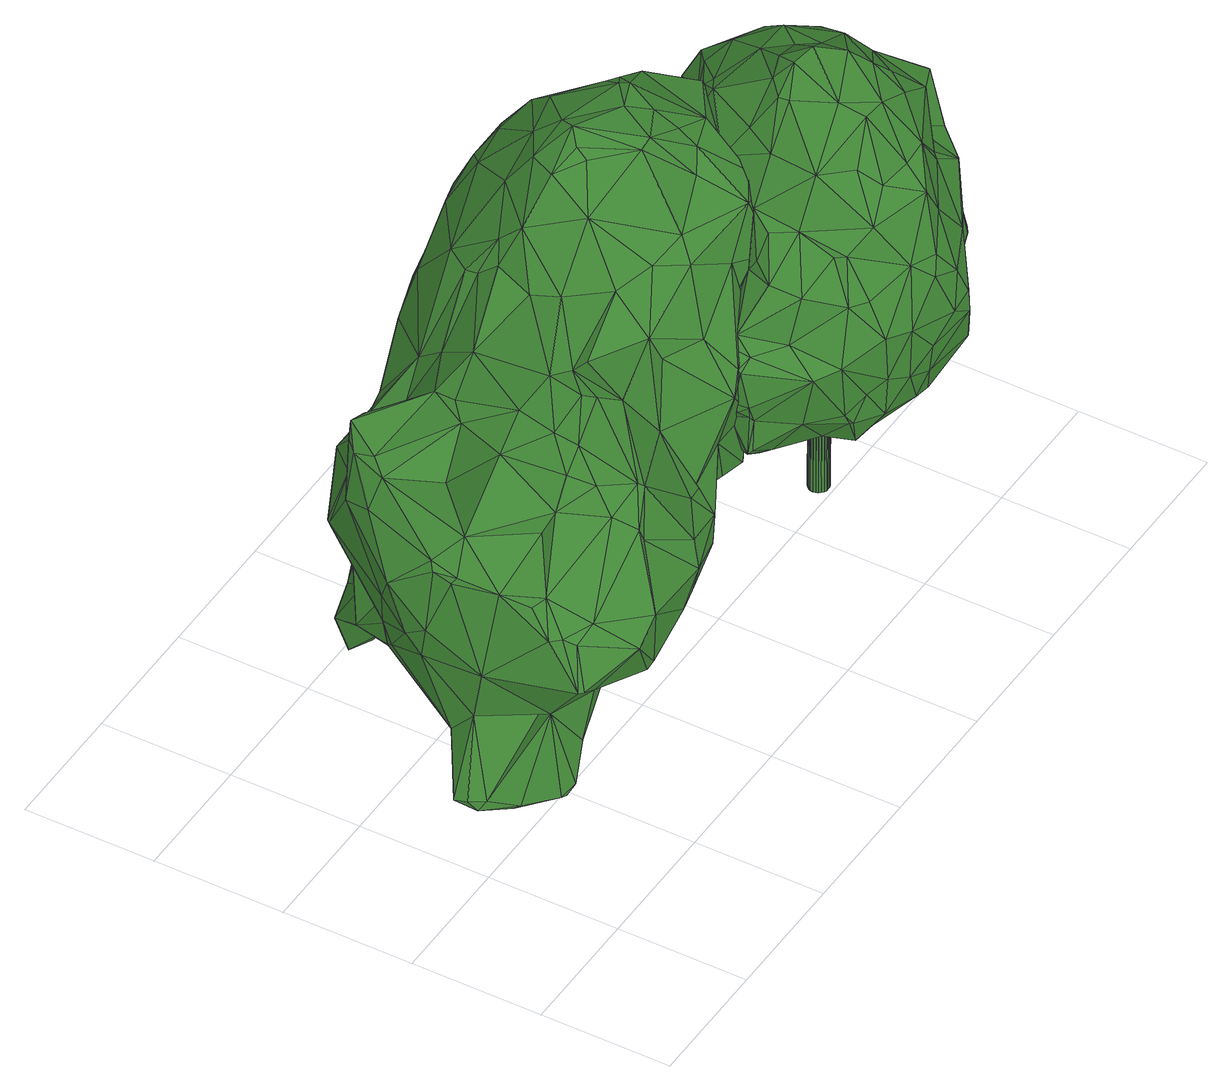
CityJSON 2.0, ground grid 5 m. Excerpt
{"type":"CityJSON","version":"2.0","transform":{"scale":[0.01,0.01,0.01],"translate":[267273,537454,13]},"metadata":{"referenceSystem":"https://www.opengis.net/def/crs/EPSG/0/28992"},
"CityObjects":{
"tree1":{"type":"SolitaryVegetationObject","attributes":{"gtid":140,"crown_width_m":17.25,"crown_median_z":22.08,"crown_r50_m":0.359,"crown_porosity":0.869,"trunk_H_m":9.02,"trunk_DBH_m":1.07,"trunk_radius_m":0.535,"trunk_base_height_m":13.06,"original_gtid":"140"},"geometry":[{"type":"Solid","lod":"3","boundaries":[[[[0,1,2]],[[3,2,4]],[[5,6,7]],[[8,9,10]],[[11,12,13]],[[14,15,16]],[[17,18,19]],[[20,19,18]],[[21,22,23]],[[24,22,21]],[[25,17,26]],[[27,28,29]],[[30,31,32]],[[4,1,33]],[[34,33,1]],[[35,15,14]],[[36,37,38]],[[39,40,41]],[[42,43,44]],[[45,46,47]],[[48,49,46]],[[50,51,52]],[[53,54,55]],[[56,57,58]],[[56,58,59]],[[33,54,53]],[[60,42,44]],[[61,62,63]],[[64,65,66]],[[67,31,30]],[[23,22,68]],[[32,19,20]],[[69,70,13]],[[71,72,73]],[[74,75,76]],[[77,78,79]],[[80,81,11]],[[82,83,84]],[[85,86,52]],[[85,87,86]],[[88,89,90]],[[91,92,15]],[[93,94,95]],[[96,97,76]],[[98,99,100]],[[101,102,103]],[[104,105,106]],[[87,50,86]],[[107,108,100]],[[92,91,109]],[[110,58,30]],[[59,111,56]],[[112,113,114]],[[115,10,116]],[[116,10,9]],[[117,118,105]],[[75,74,115]],[[119,120,121]],[[122,123,124]],[[125,30,20]],[[126,48,127]],[[75,115,116]],[[104,128,129]],[[80,96,75]],[[130,131,27]],[[132,131,130]],[[133,134,135]],[[102,136,137]],[[132,99,131]],[[138,139,140]],[[96,141,97]],[[48,142,49]],[[143,144,145]],[[143,145,146]],[[147,148,85]],[[124,149,122]],[[150,51,50]],[[151,23,42]],[[152,153,154]],[[50,52,86]],[[155,61,156]],[[157,158,159]],[[19,32,160]],[[161,124,123]],[[52,162,85]],[[163,160,32]],[[164,82,165]],[[166,167,37]],[[11,96,80]],[[168,38,169]],[[168,169,170]],[[171,172,173]],[[171,173,112]],[[38,168,174]],[[175,141,70]],[[158,146,176]],[[177,178,179]],[[177,180,178]],[[103,181,182]],[[183,71,184]],[[13,141,96]],[[11,13,96]],[[123,185,108]],[[15,186,16]],[[187,188,189]],[[184,188,187]],[[175,97,141]],[[185,122,101]],[[103,185,101]],[[190,117,191]],[[70,141,13]],[[123,122,185]],[[85,192,87]],[[175,192,97]],[[135,24,21]],[[100,132,107]],[[130,107,132]],[[76,75,96]],[[152,27,153]],[[76,192,74]],[[192,193,74]],[[194,112,114]],[[191,117,195]],[[108,185,182]],[[196,197,198]],[[97,192,76]],[[48,118,127]],[[57,30,58]],[[8,161,199]],[[26,17,55]],[[200,190,201]],[[44,53,60]],[[17,60,53]],[[202,191,203]],[[98,198,99]],[[147,136,102]],[[43,204,44]],[[205,204,43]],[[188,184,206]],[[64,0,207]],[[208,109,209]],[[203,191,195]],[[210,40,161]],[[17,53,55]],[[211,194,212]],[[14,213,25]],[[60,214,42]],[[123,108,107]],[[215,216,217]],[[215,217,218]],[[207,219,220]],[[218,220,219]],[[54,221,55]],[[163,214,160]],[[174,168,222]],[[156,223,155]],[[224,216,215]],[[160,214,19]],[[23,6,43]],[[42,23,43]],[[125,20,225]],[[66,226,227]],[[228,71,73]],[[18,25,213]],[[205,33,204]],[[30,32,20]],[[128,203,129]],[[65,226,66]],[[30,125,110]],[[215,5,224]],[[116,81,75]],[[100,99,132]],[[229,150,50]],[[170,150,229]],[[169,150,170]],[[63,230,231]],[[199,9,8]],[[65,64,230]],[[6,5,205]],[[6,205,43]],[[61,231,156]],[[62,61,155]],[[24,232,22]],[[197,232,24]],[[233,72,234]],[[235,118,200]],[[117,200,118]],[[33,34,221]],[[7,164,165]],[[33,221,54]],[[236,237,218]],[[209,238,208]],[[139,239,177]],[[64,66,34]],[[34,1,64]],[[64,1,0]],[[240,241,197]],[[91,15,35]],[[207,230,64]],[[35,14,26]],[[63,226,65]],[[215,3,5]],[[5,3,205]],[[165,82,84]],[[26,55,221]],[[147,162,137]],[[92,208,15]],[[32,31,163]],[[242,163,31]],[[205,3,4]],[[53,204,33]],[[195,117,105]],[[106,105,45]],[[243,244,245]],[[48,126,142]],[[177,239,180]],[[209,246,238]],[[63,231,61]],[[202,247,248]],[[121,247,202]],[[207,220,230]],[[143,158,249]],[[158,157,249]],[[250,93,251]],[[63,65,230]],[[7,241,164]],[[240,164,241]],[[4,2,1]],[[101,149,102]],[[45,47,106]],[[194,114,125]],[[18,211,225]],[[213,194,211]],[[104,106,47]],[[252,253,47]],[[47,49,252]],[[46,49,47]],[[254,27,133]],[[173,172,255]],[[125,114,113]],[[18,17,25]],[[125,212,194]],[[213,211,18]],[[118,46,45]],[[21,242,256]],[[151,214,163]],[[42,214,151]],[[20,18,225]],[[45,105,118]],[[233,38,167]],[[60,17,214]],[[19,214,17]],[[205,4,33]],[[53,44,204]],[[35,221,91]],[[227,91,221]],[[226,63,257]],[[66,227,221]],[[66,221,34]],[[245,248,41]],[[125,225,212]],[[104,47,253]],[[197,196,258]],[[259,208,238]],[[225,211,212]],[[221,35,26]],[[25,26,14]],[[260,187,261]],[[262,263,189]],[[264,263,262]],[[100,182,98]],[[100,108,182]],[[5,7,224]],[[248,201,190]],[[88,13,12]],[[189,261,187]],[[263,261,189]],[[21,23,151]],[[224,7,165]],[[265,180,59]],[[75,81,80]],[[262,258,264]],[[258,262,240]],[[169,234,266]],[[169,266,150]],[[147,85,162]],[[182,185,103]],[[255,267,110]],[[118,235,127]],[[147,137,136]],[[147,102,148]],[[92,109,208]],[[145,268,146]],[[134,133,131]],[[243,40,210]],[[165,84,269]],[[165,269,217]],[[52,51,162]],[[137,162,51]],[[14,16,213]],[[137,51,260]],[[46,118,48]],[[142,111,252]],[[63,62,270]],[[143,249,271]],[[272,269,84]],[[144,143,273]],[[143,271,273]],[[189,188,274]],[[189,274,262]],[[28,27,152]],[[38,233,169]],[[242,67,154]],[[151,163,242]],[[31,67,242]],[[183,187,275]],[[255,265,267]],[[240,262,274]],[[193,10,74]],[[156,276,269]],[[36,251,93]],[[36,174,251]],[[277,247,278]],[[120,278,247]],[[146,158,143]],[[120,247,121]],[[29,244,243]],[[174,222,279]],[[278,12,11]],[[11,81,278]],[[188,206,274]],[[280,281,282]],[[72,71,183]],[[277,283,247]],[[283,248,247]],[[30,57,67]],[[161,40,199]],[[184,187,183]],[[156,269,272]],[[133,135,21]],[[198,24,135]],[[197,24,198]],[[254,133,21]],[[87,192,90]],[[284,82,206]],[[284,206,184]],[[8,124,161]],[[8,148,124]],[[83,284,184]],[[133,27,131]],[[238,78,285]],[[197,258,240]],[[113,110,125]],[[126,111,142]],[[271,172,273]],[[286,144,273]],[[223,287,155]],[[169,233,234]],[[72,183,234]],[[288,203,128]],[[83,82,284]],[[289,246,79]],[[113,112,173]],[[146,268,176]],[[12,278,120]],[[202,290,121]],[[268,145,291]],[[134,131,99]],[[39,199,40]],[[8,10,148]],[[153,27,254]],[[273,292,286]],[[77,292,273]],[[272,223,156]],[[156,236,276]],[[218,276,236]],[[7,6,68]],[[13,88,69]],[[209,293,270]],[[152,201,28]],[[90,89,87]],[[294,177,295]],[[279,251,174]],[[288,202,203]],[[267,265,59]],[[191,202,190]],[[248,190,202]],[[142,252,49]],[[238,246,289]],[[152,127,235]],[[88,90,296]],[[51,275,260]],[[158,94,159]],[[21,151,242]],[[267,59,58]],[[12,280,297]],[[203,195,129]],[[194,213,16]],[[174,36,38]],[[257,293,209]],[[154,67,298]],[[231,236,156]],[[138,111,139]],[[299,89,88]],[[260,275,187]],[[216,224,300]],[[264,301,263]],[[209,270,292]],[[88,297,280]],[[280,279,88]],[[279,222,88]],[[170,222,168]],[[170,229,222]],[[229,89,222]],[[255,113,173]],[[110,113,255]],[[238,285,259]],[[190,200,117]],[[23,68,6]],[[278,9,283]],[[123,210,161]],[[288,290,202]],[[223,272,302]],[[223,302,303]],[[299,88,222]],[[299,222,89]],[[81,116,9]],[[278,81,9]],[[229,50,89]],[[87,89,50]],[[291,304,71]],[[255,305,265]],[[148,192,85]],[[230,236,231]],[[78,238,289]],[[155,286,62]],[[286,292,62]],[[274,206,240]],[[158,306,94]],[[233,167,268]],[[95,94,306]],[[164,240,206]],[[172,305,255]],[[192,296,90]],[[102,149,148]],[[93,295,94]],[[84,83,272]],[[164,206,82]],[[235,201,152]],[[112,16,285]],[[194,16,112]],[[280,282,279]],[[223,303,287]],[[115,74,10]],[[36,95,307]],[[306,307,95]],[[291,145,287]],[[291,287,303]],[[144,286,287]],[[155,287,286]],[[145,144,287]],[[104,253,128]],[[128,253,138]],[[122,149,101]],[[37,167,38]],[[180,265,305]],[[249,305,271]],[[249,180,305]],[[249,157,180]],[[241,7,308]],[[306,176,268]],[[158,176,306]],[[296,70,69]],[[296,69,88]],[[175,296,192]],[[296,175,70]],[[228,291,71]],[[228,268,291]],[[243,210,107]],[[208,186,15]],[[259,186,208]],[[182,309,98]],[[107,210,123]],[[195,105,129]],[[104,129,105]],[[192,10,193]],[[197,308,232]],[[271,305,172]],[[200,201,235]],[[148,10,192]],[[234,183,266]],[[148,149,124]],[[292,79,209]],[[88,12,297]],[[130,27,29]],[[103,301,264]],[[310,301,103]],[[198,134,99]],[[150,275,51]],[[107,130,243]],[[29,243,130]],[[282,250,251]],[[283,9,39]],[[9,199,39]],[[95,36,93]],[[181,264,309]],[[181,309,182]],[[282,295,250]],[[282,294,295]],[[283,39,248]],[[154,153,256]],[[154,256,242]],[[267,58,110]],[[277,278,283]],[[39,41,248]],[[310,103,102]],[[310,102,137]],[[120,119,280]],[[120,280,12]],[[198,135,134]],[[172,171,285]],[[112,285,171]],[[280,119,281]],[[292,270,62]],[[94,295,179]],[[295,177,179]],[[157,178,180]],[[159,178,157]],[[216,300,217]],[[298,67,57]],[[57,56,298]],[[153,254,256]],[[21,256,254]],[[261,301,260]],[[41,40,245]],[[245,40,243]],[[295,93,250]],[[215,218,219]],[[269,276,217]],[[285,186,259]],[[285,16,186]],[[220,218,237]],[[236,230,237]],[[220,237,230]],[[233,268,228]],[[226,257,227]],[[218,217,276]],[[172,78,273]],[[285,78,172]],[[77,273,78]],[[138,253,111]],[[252,111,253]],[[56,111,126]],[[154,298,311]],[[217,300,165]],[[165,300,224]],[[68,232,308]],[[289,79,78]],[[209,79,246]],[[260,301,137]],[[310,137,301]],[[29,28,244]],[[261,263,301]],[[183,275,266]],[[266,275,150]],[[103,264,181]],[[227,109,91]],[[279,282,251]],[[257,209,109]],[[257,109,227]],[[233,73,72]],[[233,228,73]],[[166,37,36]],[[241,308,197]],[[121,290,119]],[[291,302,304]],[[303,302,291]],[[304,302,83]],[[83,302,272]],[[71,304,83]],[[83,184,71]],[[68,308,7]],[[159,94,179]],[[159,179,178]],[[306,268,166]],[[306,166,307]],[[36,307,166]],[[268,167,166]],[[128,290,288]],[[290,128,138]],[[126,127,311]],[[22,232,68]],[[245,244,248]],[[248,244,201]],[[28,201,244]],[[258,309,264]],[[196,309,258]],[[77,79,292]],[[98,309,198]],[[198,309,196]],[[294,281,140]],[[282,281,294]],[[294,140,177]],[[177,140,139]],[[154,311,152]],[[127,152,311]],[[56,311,298]],[[126,311,56]],[[140,281,138]],[[290,138,281]],[[119,290,281]],[[219,2,3]],[[219,207,2]],[[0,2,207]],[[180,239,59]],[[111,239,139]],[[59,239,111]],[[219,3,215]],[[63,270,293]],[[257,63,293]],[[312,313,314]],[[312,314,315]],[[315,314,316]],[[315,316,317]],[[314,313,318]],[[314,318,316]],[[316,318,319]],[[316,319,317]],[[318,313,320]],[[318,320,319]],[[319,320,321]],[[319,321,317]],[[320,313,322]],[[320,322,321]],[[321,322,323]],[[321,323,317]],[[322,313,324]],[[322,324,323]],[[323,324,325]],[[323,325,317]],[[324,313,326]],[[324,326,325]],[[325,326,327]],[[325,327,317]],[[326,313,328]],[[326,328,327]],[[327,328,329]],[[327,329,317]],[[328,313,330]],[[328,330,329]],[[329,330,331]],[[329,331,317]],[[330,313,332]],[[330,332,331]],[[331,332,333]],[[331,333,317]],[[332,313,334]],[[332,334,333]],[[333,334,335]],[[333,335,317]],[[334,313,336]],[[334,336,335]],[[335,336,337]],[[335,337,317]],[[336,313,338]],[[336,338,337]],[[337,338,339]],[[337,339,317]],[[338,313,340]],[[338,340,339]],[[339,340,341]],[[339,341,317]],[[340,313,342]],[[340,342,341]],[[341,342,343]],[[341,343,317]],[[342,313,344]],[[342,344,343]],[[343,344,345]],[[343,345,317]],[[344,313,346]],[[344,346,345]],[[345,346,347]],[[345,347,317]],[[346,313,348]],[[346,348,347]],[[347,348,349]],[[347,349,317]],[[348,313,350]],[[348,350,349]],[[349,350,351]],[[349,351,317]],[[350,313,352]],[[350,352,351]],[[351,352,353]],[[351,353,317]],[[352,313,354]],[[352,354,353]],[[353,354,355]],[[353,355,317]],[[354,313,356]],[[354,356,355]],[[355,356,357]],[[355,357,317]],[[356,313,358]],[[356,358,357]],[[357,358,359]],[[357,359,317]],[[358,313,360]],[[358,360,359]],[[359,360,361]],[[359,361,317]],[[360,313,312]],[[360,312,361]],[[361,312,315]],[[361,315,317]]]]}]},
"tree2":{"type":"SolitaryVegetationObject","attributes":{"gtid":104,"crown_width_m":11.06,"crown_median_z":24.39,"crown_r50_m":0.306,"crown_porosity":0.898,"trunk_H_m":11.16,"trunk_DBH_m":0.761,"trunk_radius_m":0.381,"trunk_base_height_m":13.23,"original_gtid":"104"},"geometry":[{"type":"Solid","lod":"3","boundaries":[[[[362,363,364]],[[365,366,367]],[[368,369,370]],[[371,372,373]],[[371,373,374]],[[368,375,376]],[[377,378,363]],[[379,380,381]],[[382,383,384]],[[371,385,386]],[[374,385,371]],[[387,388,389]],[[390,391,392]],[[393,394,395]],[[396,397,398]],[[399,400,401]],[[402,403,404]],[[405,406,407]],[[408,409,410]],[[411,412,386]],[[413,367,366]],[[383,374,373]],[[414,387,415]],[[394,416,417]],[[418,376,419]],[[420,421,395]],[[422,423,384]],[[384,424,422]],[[425,426,427]],[[428,429,430]],[[407,431,432]],[[411,420,412]],[[433,367,434]],[[435,411,436]],[[437,392,438]],[[420,395,417]],[[439,440,441]],[[442,443,444]],[[445,446,447]],[[448,449,450]],[[419,451,405]],[[446,452,447]],[[453,397,454]],[[455,434,456]],[[369,452,428]],[[457,458,459]],[[455,433,434]],[[425,427,376]],[[392,452,390]],[[454,460,451]],[[454,451,419]],[[435,420,411]],[[461,462,459]],[[463,464,465]],[[466,467,401]],[[468,469,470]],[[468,470,471]],[[365,367,433]],[[472,473,474]],[[475,473,472]],[[476,477,469]],[[432,394,407]],[[478,479,480]],[[404,481,482]],[[379,464,380]],[[457,483,409]],[[484,410,485]],[[366,486,487]],[[488,486,366]],[[433,481,365]],[[365,481,404]],[[423,489,384]],[[488,365,490]],[[491,492,493]],[[494,495,496]],[[457,459,483]],[[497,498,399]],[[487,498,497]],[[454,485,499]],[[487,413,366]],[[487,497,413]],[[399,500,497]],[[501,502,503]],[[484,485,504]],[[460,454,505]],[[441,415,439]],[[385,436,411]],[[484,506,455]],[[430,370,369]],[[501,507,435]],[[373,508,509]],[[375,370,482]],[[510,450,449]],[[511,512,513]],[[507,513,512]],[[514,515,461]],[[456,410,484]],[[456,484,455]],[[390,407,391]],[[502,436,476]],[[441,516,415]],[[420,417,412]],[[364,517,362]],[[408,457,409]],[[518,453,519]],[[362,517,520]],[[454,397,505]],[[498,516,400]],[[462,461,515]],[[517,364,521]],[[522,443,466]],[[522,466,523]],[[505,397,396]],[[491,524,525]],[[493,524,491]],[[526,372,371]],[[506,426,527]],[[506,527,481]],[[471,489,475]],[[452,528,390]],[[368,528,452]],[[368,376,418]],[[368,370,375]],[[529,530,531]],[[515,443,462]],[[502,435,436]],[[501,435,502]],[[532,377,533]],[[534,535,378]],[[408,410,456]],[[369,368,452]],[[425,376,375]],[[536,523,466]],[[537,463,538]],[[464,463,380]],[[537,380,463]],[[419,376,539]],[[402,429,448]],[[540,520,521]],[[369,428,430]],[[541,542,537]],[[431,543,432]],[[544,545,530]],[[546,547,521]],[[485,454,548]],[[405,407,390]],[[522,444,443]],[[474,473,439]],[[477,385,374]],[[539,549,548]],[[490,492,525]],[[491,525,492]],[[550,363,362]],[[551,409,552]],[[490,404,403]],[[401,467,514]],[[407,394,393]],[[485,410,409]],[[488,366,365]],[[480,479,526]],[[553,480,526]],[[407,393,391]],[[377,532,534]],[[399,401,554]],[[421,437,438]],[[532,542,546]],[[395,438,393]],[[395,421,438]],[[461,401,514]],[[554,401,461]],[[422,523,440]],[[466,401,536]],[[555,432,556]],[[372,508,373]],[[438,392,391]],[[438,391,393]],[[451,406,405]],[[557,406,451]],[[546,535,534]],[[373,509,558]],[[546,534,532]],[[467,515,514]],[[529,387,389]],[[559,387,529]],[[472,415,387]],[[472,387,559]],[[494,389,388]],[[556,432,543]],[[378,377,534]],[[469,502,476]],[[503,502,469]],[[531,530,511]],[[560,561,518]],[[396,460,505]],[[536,441,440]],[[562,536,440]],[[562,523,536]],[[398,563,564]],[[559,531,468]],[[559,529,531]],[[519,379,381]],[[389,494,544]],[[496,544,494]],[[492,495,494]],[[510,495,492]],[[562,440,523]],[[412,553,386]],[[412,417,416]],[[487,486,498]],[[416,480,553]],[[504,549,565]],[[504,565,484]],[[479,566,567]],[[568,566,479]],[[476,436,477]],[[385,477,436]],[[569,478,480]],[[570,547,571]],[[417,395,394]],[[549,504,548]],[[453,518,397]],[[533,564,563]],[[551,552,519]],[[566,540,570]],[[416,553,412]],[[408,456,572]],[[456,434,572]],[[523,422,465]],[[424,465,422]],[[570,509,566]],[[568,479,478]],[[394,555,416]],[[480,555,569]],[[416,555,480]],[[394,432,555]],[[550,362,568]],[[555,556,569]],[[363,550,556]],[[556,550,569]],[[540,521,570]],[[573,398,564]],[[471,470,382]],[[384,471,382]],[[569,550,478]],[[478,550,568]],[[472,474,415]],[[508,567,566]],[[372,526,508]],[[455,506,433]],[[570,521,547]],[[565,426,506]],[[565,506,484]],[[541,547,546]],[[571,547,541]],[[546,542,541]],[[397,518,398]],[[574,439,473]],[[526,479,567]],[[508,526,567]],[[415,474,439]],[[519,381,575]],[[386,385,411]],[[532,533,563]],[[573,564,363]],[[576,396,398]],[[523,465,522]],[[511,513,531]],[[549,539,427]],[[427,539,376]],[[449,544,496]],[[477,383,382]],[[390,528,577]],[[418,577,528]],[[559,475,472]],[[468,475,559]],[[504,485,548]],[[533,377,564]],[[362,566,568]],[[572,413,458]],[[483,442,379]],[[458,500,554]],[[493,492,494]],[[418,528,368]],[[449,496,495]],[[449,495,510]],[[539,548,419]],[[492,403,402]],[[515,467,443]],[[467,466,443]],[[490,403,492]],[[441,400,516]],[[464,444,465]],[[566,520,540]],[[538,541,537]],[[551,454,499]],[[485,409,499]],[[571,509,570]],[[541,509,571]],[[529,578,530]],[[553,371,386]],[[526,371,553]],[[551,519,453]],[[440,423,422]],[[363,564,377]],[[413,572,367]],[[434,367,572]],[[536,401,400]],[[445,545,449]],[[542,575,381]],[[419,548,454]],[[473,489,574]],[[475,489,473]],[[483,552,409]],[[498,400,399]],[[460,396,451]],[[576,451,396]],[[431,406,543]],[[579,421,420]],[[407,406,431]],[[427,565,549]],[[427,426,565]],[[364,363,378]],[[490,365,404]],[[538,373,558]],[[486,488,525]],[[477,470,469]],[[382,470,477]],[[512,580,579]],[[463,465,424]],[[450,510,402]],[[492,402,510]],[[551,499,409]],[[387,414,388]],[[414,415,516]],[[554,459,458]],[[443,442,459]],[[482,429,404]],[[402,404,429]],[[428,448,429]],[[551,453,454]],[[383,581,384]],[[402,448,450]],[[490,525,488]],[[538,581,373]],[[424,581,538]],[[381,380,537]],[[542,381,537]],[[441,536,400]],[[405,390,577]],[[370,430,429]],[[370,429,482]],[[461,459,554]],[[501,513,507]],[[494,388,493]],[[379,519,552]],[[446,428,452]],[[582,524,493]],[[582,498,524]],[[557,543,406]],[[521,520,517]],[[530,545,511]],[[362,520,566]],[[443,459,462]],[[477,374,383]],[[483,379,552]],[[507,420,435]],[[507,512,579]],[[468,471,475]],[[439,574,440]],[[399,554,500]],[[392,447,452]],[[483,459,442]],[[530,578,544]],[[545,445,580]],[[545,580,511]],[[556,573,363]],[[543,573,556]],[[543,576,573]],[[542,560,575]],[[518,575,560]],[[573,576,398]],[[582,516,498]],[[389,578,529]],[[544,578,389]],[[518,519,575]],[[508,566,509]],[[493,388,582]],[[414,516,582]],[[414,582,388]],[[557,576,543]],[[458,413,500]],[[497,500,413]],[[481,583,482]],[[375,482,583]],[[375,583,425]],[[538,463,424]],[[451,576,557]],[[398,561,563]],[[518,561,398]],[[433,506,481]],[[445,447,437]],[[392,437,447]],[[384,489,471]],[[425,527,426]],[[364,378,584]],[[440,574,489]],[[535,584,378]],[[481,527,583]],[[425,583,527]],[[440,489,423]],[[468,503,469]],[[418,419,585]],[[501,503,513]],[[513,503,531]],[[468,531,503]],[[572,458,408]],[[464,379,444]],[[442,444,379]],[[465,444,522]],[[408,458,457]],[[541,538,509]],[[558,509,538]],[[512,511,580]],[[532,560,542]],[[560,532,563]],[[579,580,437]],[[579,437,421]],[[420,507,579]],[[428,586,448]],[[446,586,428]],[[544,449,545]],[[384,581,424]],[[437,580,445]],[[383,373,581]],[[449,586,445]],[[446,445,586]],[[448,586,449]],[[577,418,585]],[[577,585,405]],[[405,585,419]],[[498,486,524]],[[525,524,486]],[[364,584,521]],[[521,584,546]],[[535,546,584]],[[560,563,561]],[[587,588,589]],[[587,589,590]],[[590,589,591]],[[590,591,592]],[[589,588,593]],[[589,593,591]],[[591,593,594]],[[591,594,592]],[[593,588,595]],[[593,595,594]],[[594,595,596]],[[594,596,592]],[[595,588,597]],[[595,597,596]],[[596,597,598]],[[596,598,592]],[[597,588,599]],[[597,599,598]],[[598,599,600]],[[598,600,592]],[[599,588,601]],[[599,601,600]],[[600,601,602]],[[600,602,592]],[[601,588,603]],[[601,603,602]],[[602,603,604]],[[602,604,592]],[[603,588,605]],[[603,605,604]],[[604,605,606]],[[604,606,592]],[[605,588,607]],[[605,607,606]],[[606,607,608]],[[606,608,592]],[[607,588,609]],[[607,609,608]],[[608,609,610]],[[608,610,592]],[[609,588,611]],[[609,611,610]],[[610,611,612]],[[610,612,592]],[[611,588,613]],[[611,613,612]],[[612,613,614]],[[612,614,592]],[[613,588,615]],[[613,615,614]],[[614,615,616]],[[614,616,592]],[[615,588,617]],[[615,617,616]],[[616,617,618]],[[616,618,592]],[[617,588,619]],[[617,619,618]],[[618,619,620]],[[618,620,592]],[[619,588,621]],[[619,621,620]],[[620,621,622]],[[620,622,592]],[[621,588,623]],[[621,623,622]],[[622,623,624]],[[622,624,592]],[[623,588,625]],[[623,625,624]],[[624,625,626]],[[624,626,592]],[[625,588,627]],[[625,627,626]],[[626,627,628]],[[626,628,592]],[[627,588,629]],[[627,629,628]],[[628,629,630]],[[628,630,592]],[[629,588,631]],[[629,631,630]],[[630,631,632]],[[630,632,592]],[[631,588,633]],[[631,633,632]],[[632,633,634]],[[632,634,592]],[[633,588,635]],[[633,635,634]],[[634,635,636]],[[634,636,592]],[[635,588,587]],[[635,587,636]],[[636,587,590]],[[636,590,592]]]]}]}
},
"vertices":[
[1847,1090,1891],[1819,1129,1878],[1793,1062,1919],[1562,1143,1895],[1692,1268,1842],[1431,1179,1816],[1402,1269,1688],[1264,1122,1650],[200,879,672],[208,769,388],[198,676,495],[228,679,111],[561,603,253],[514,526,157],[2144,1392,1171],[2189,1303,1185],[2104,1411,1092],[1759,1603,1319],[1940,1531,1046],[1623,1644,1103],[1778,1604,860],[980,1354,1187],[1210,1310,1418],[1275,1405,1418],[957,1251,1274],[2073,1460,1161],[2005,1406,1392],[651,1475,985],[594,1457,774],[461,1397,837],[1462,1570,796],[1352,1603,928],[1459,1631,1023],[1718,1355,1768],[1961,1151,1772],[2102,1302,1437],[1089,352,621],[1118,314,734],[1097,285,752],[335,1090,519],[301,1089,654],[383,1126,561],[1481,1549,1407],[1515,1441,1603],[1589,1503,1554],[1003,1581,242],[1022,1588,285],[1100,1476,138],[1008,1542,355],[1064,1506,295],[466,192,811],[377,318,933],[302,336,883],[1749,1490,1577],[1814,1441,1562],[1829,1471,1522],[1184,1387,768],[1325,1550,809],[1413,1393,806],[1249,1209,588],[1547,1557,1429],[1946,612,1506],[1989,614,1338],[2060,764,1517],[1956,1069,1844],[2100,920,1757],[2152,1011,1681],[1328,1575,827],[1256,1207,1568],[504,455,236],[416,401,222],[1119,502,1138],[1063,348,951],[1148,368,923],[111,572,228],[92,594,188],[177,480,198],[1953,862,1105],[2089,1006,1015],[2222,934,1052],[164,641,133],[127,707,162],[1310,787,1486],[1308,655,1337],[1427,715,1543],[254,304,721],[269,289,721],[352,296,669],[704,463,406],[607,247,584],[494,382,522],[2154,1215,1433],[2191,1170,1337],[1176,585,453],[1258,680,518],[1195,579,492],[185,510,167],[287,387,195],[429,1199,1238],[494,1328,1290],[427,1277,1220],[231,758,1046],[254,610,1023],[323,785,1150],[985,1381,132],[945,1535,148],[1024,1519,140],[365,1271,1060],[315,1153,1107],[2216,1031,1345],[1550,1436,800],[1114,1235,519],[2012,1398,796],[1778,1394,728],[1837,1464,755],[76,625,227],[71,677,217],[806,1503,182],[988,1591,290],[871,912,363],[526,887,439],[606,1183,372],[217,845,1048],[196,1010,939],[186,856,804],[1822,1530,784],[996,1429,409],[901,1504,440],[881,1322,186],[858,1398,135],[487,1331,1065],[593,1378,1111],[469,1321,1227],[669,1370,1154],[572,1322,1265],[782,1284,1177],[277,498,998],[315,464,1028],[966,1278,433],[1104,1092,567],[966,952,501],[306,380,192],[1062,1479,311],[1765,634,690],[1905,637,896],[1667,489,813],[1617,478,628],[252,416,904],[184,635,702],[220,776,1023],[569,191,883],[1331,1567,1211],[764,1468,719],[907,1489,959],[960,1471,844],[1888,518,1335],[1814,571,1592],[1605,923,608],[1551,538,594],[1527,757,740],[1474,1631,1090],[208,947,734],[278,379,909],[1370,1608,1128],[1214,941,1463],[1367,927,1704],[1154,396,747],[1137,308,802],[979,293,629],[882,208,842],[815,229,703],[1804,1295,844],[1755,997,767],[1803,1350,770],[1012,318,600],[347,369,217],[1516,494,634],[1131,927,598],[1213,928,677],[1229,729,506],[1403,1082,606],[512,971,1159],[381,1139,1207],[772,354,1228],[1011,582,1323],[239,865,1073],[2184,1211,1093],[754,371,1247],[937,637,1367],[709,572,1358],[577,1439,291],[605,1401,144],[295,435,539],[319,491,505],[2011,1427,812],[813,1487,145],[703,1048,1348],[906,1099,1383],[715,1134,1338],[288,1047,576],[732,1481,310],[575,1332,479],[576,1261,302],[670,1347,163],[1625,1425,1678],[1538,1242,1816],[992,764,1388],[1798,1021,1934],[2235,1169,1155],[2230,935,1192],[258,1068,803],[1934,1526,876],[1830,1559,807],[2083,1451,1096],[1589,1602,1294],[1534,1086,1916],[1482,1041,1881],[1583,849,1879],[1626,841,1906],[1700,986,1924],[1752,903,1905],[1990,1269,1616],[932,301,613],[1691,563,1420],[1382,1077,1819],[1805,1596,837],[2174,959,1640],[2210,1021,1602],[1163,392,908],[624,232,616],[1933,806,1773],[1921,634,1624],[1202,1258,1433],[1131,296,848],[916,248,928],[818,1479,427],[1803,764,1765],[1781,823,1835],[2246,1015,1003],[1205,1083,608],[903,800,1416],[1182,1043,1451],[1233,1583,1059],[448,1383,840],[556,1363,730],[470,1169,613],[2240,955,1032],[490,1091,413],[460,1287,420],[1641,933,556],[1140,624,424],[1131,596,423],[1132,1427,210],[1069,1383,190],[845,1448,1030],[1582,1171,760],[939,1480,1003],[2191,969,1459],[722,811,1395],[2246,1074,1002],[623,393,1186],[634,459,1288],[698,660,1382],[586,545,1331],[553,783,1341],[1427,1105,611],[694,311,1068],[1476,1318,815],[1442,469,850],[1552,674,1604],[2016,825,1294],[1688,935,528],[1524,624,1514],[1918,781,801],[900,675,1388],[678,320,1120],[1741,730,1698],[437,1088,449],[382,812,322],[767,500,490],[848,837,382],[878,911,365],[896,830,395],[381,1106,464],[1113,780,1324],[2083,1147,957],[1954,653,1049],[1761,530,1115],[760,1300,222],[2224,958,1019],[774,1230,291],[1502,439,1017],[1961,672,1076],[2088,898,1341],[955,887,498],[1215,717,483],[431,392,339],[705,733,514],[1022,1429,803],[852,346,638],[1470,995,1853],[517,547,1219],[1482,549,1246],[1545,451,1112],[1335,621,1240],[1663,958,541],[1490,508,627],[1187,539,610],[1213,1185,1492],[632,981,1329],[477,578,1144],[889,1446,690],[1228,945,7],[1175,945,6],[1227,959,7],[1204,949,910],[1202,963,910],[1150,949,908],[1221,972,7],[1197,976,909],[1213,983,7],[1188,987,909],[1202,991,6],[1177,996,909],[1189,997,6],[1165,1001,909],[1175,998,6],[1151,1003,908],[1161,997,5],[1137,1001,908],[1149,991,5],[1124,996,907],[1137,983,5],[1113,987,907],[1129,972,5],[1104,976,907],[1123,959,4],[1099,964,907],[1122,945,4],[1097,950,907],[1123,931,5],[1099,936,907],[1129,918,5],[1104,923,907],[1137,907,5],[1112,912,907],[1148,899,5],[1123,903,908],[1161,893,6],[1136,898,908],[1175,892,6],[1150,896,909],[1189,893,7],[1164,898,909],[1202,899,7],[1177,903,909],[1213,907,7],[1188,911,910],[1221,918,7],[1197,922,910],[1227,931,7],[1202,935,910],
[1709,300,806],[1688,247,1037],[1585,414,865],[2477,903,1718],[2435,1028,1604],[2309,1049,1675],[2254,316,1822],[2387,308,1765],[2350,408,1879],[2093,224,641],[2025,223,607],[2036,430,709],[2158,269,685],[2291,470,1953],[2111,400,1889],[1541,440,1097],[1554,414,945],[1953,800,1123],[1973,674,1069],[1958,659,1079],[2374,416,798],[2219,415,811],[2261,592,782],[2212,119,707],[2186,98,699],[2758,618,1096],[2736,713,1293],[2762,583,1130],[2220,123,1534],[2175,60,1319],[2291,121,1403],[2143,45,1247],[2009,53,1103],[2224,17,1044],[1719,438,1356],[1755,536,1355],[1599,490,1204],[2449,1117,1266],[2545,1001,1167],[2362,1163,1154],[2586,592,1684],[2592,681,1664],[2495,698,1797],[1992,192,1517],[1898,239,1438],[2064,93,1336],[2183,975,1554],[2019,784,1550],[2055,888,1705],[2384,60,793],[2131,58,833],[2295,1117,1538],[2678,772,1196],[2721,811,1004],[2024,70,881],[2118,37,963],[2164,324,1820],[1940,385,1702],[2326,19,969],[2309,14,1074],[2262,711,896],[2305,672,921],[2107,598,801],[2186,542,2017],[2170,664,1934],[2132,584,1969],[2545,320,1661],[2496,496,1783],[2410,374,1813],[1898,153,1276],[1903,94,1130],[2307,927,1779],[2226,988,1716],[2450,95,792],[2413,125,779],[2418,101,1230],[2256,26,1201],[2657,791,863],[2473,798,925],[2621,981,987],[2113,858,1116],[2151,1086,1066],[2113,859,1110],[2591,220,1353],[2469,243,1465],[2458,226,1450],[2649,366,1640],[2672,323,1388],[2664,384,1625],[1851,397,1514],[2335,209,1625],[1767,544,1335],[1833,564,1556],[2123,890,1762],[2107,920,1738],[2147,928,1397],[2222,1083,1438],[2161,1091,1195],[1800,488,1506],[2161,1137,1118],[2151,1102,1077],[2024,600,966],[2048,731,1059],[2205,751,955],[2276,1061,977],[2199,1111,1030],[2628,323,735],[2510,304,748],[2416,427,750],[2430,514,722],[2699,679,858],[2635,664,843],[2687,705,851],[2620,569,816],[2420,151,778],[2338,181,776],[1851,186,754],[1904,211,624],[1952,124,745],[2375,769,1865],[2445,576,1864],[2047,876,1295],[2066,858,1775],[1925,742,1638],[2565,943,1498],[2457,1038,1533],[2541,908,1548],[2497,666,876],[2577,735,1623],[2629,778,1444],[2716,690,1545],[2734,705,1346],[2729,560,1360],[2716,442,1463],[2695,374,1368],[2435,1120,1390],[2600,987,1379],[1907,742,1570],[2277,1136,1397],[2486,152,815],[2472,123,790],[2559,294,744],[1986,670,1752],[1757,507,1406],[2235,775,1864],[2461,140,1024],[1911,292,610],[1839,483,701],[2712,425,1548],[2565,172,1087],[2547,158,1082],[2511,197,895],[2171,1124,1056],[2160,1119,1054],[2719,941,1151],[1587,418,728],[1701,577,1205],[1883,598,1266],[1697,408,653],[1576,434,713],[2209,910,1046],[2304,976,931],[2634,924,1369],[2630,818,1485],[2017,209,607],[2279,669,1896],[2232,206,1614],[2712,449,971],[2645,370,1120],[2631,327,877],[1551,500,960],[1543,454,1104],[1545,471,947],[1548,455,913],[2521,1040,970],[1861,540,914],[1998,557,757],[2043,550,1883],[1693,457,618],[1746,570,705],[1726,570,978],[1841,200,1271],[2688,367,1258],[2589,255,1243],[1563,498,866],[1672,554,641],[1938,559,1722],[2041,591,1880],[1816,200,806],[2017,636,1399],[2031,814,1298],[2105,96,719],[2202,1188,1311],[1931,102,927],[1767,182,1059],[1878,278,1430],[1980,510,747],[2730,556,871],[1673,556,1143],[1640,531,1172],[2474,838,996],[1574,485,1162],[1588,431,1139],[2093,645,1902],[1854,310,638],[1900,252,616],[1840,198,755],[1876,150,877],[1699,488,605],[1721,533,588],[2206,1003,1588],[1702,347,1143],[2555,698,876],[1832,558,1121],[1750,328,1322],[2110,226,1600],[2684,409,1134],[2454,125,1081],[2544,176,1174],[2154,505,793],[2709,879,1231],[2325,593,1904],[1566,419,892],[2067,301,1667],[2538,366,1475],[2263,545,23],[2225,545,23],[2262,555,23],[2262,538,1139],[2261,548,1139],[2224,538,1139],[2258,564,23],[2257,557,1139],[2252,572,23],[2251,565,1139],[2244,578,23],[2243,571,1139],[2235,582,23],[2234,574,1139],[2225,583,23],[2224,576,1139],[2215,582,23],[2214,574,1139],[2206,578,23],[2205,570,1139],[2198,572,23],[2197,564,1139],[2192,564,23],[2191,556,1139],[2188,555,23],[2187,547,1139],[2187,545,23],[2186,537,1139],[2188,535,23],[2187,527,1139],[2192,526,23],[2191,518,1139],[2198,518,23],[2197,510,1138],[2206,512,23],[2205,504,1138],[2215,508,23],[2214,501,1138],[2225,507,23],[2224,499,1138],[2235,508,23],[2234,501,1138],[2244,512,23],[2243,505,1138],[2252,518,23],[2251,511,1139],[2258,526,23],[2257,519,1139],[2262,535,23],[2261,528,1139]
]}
